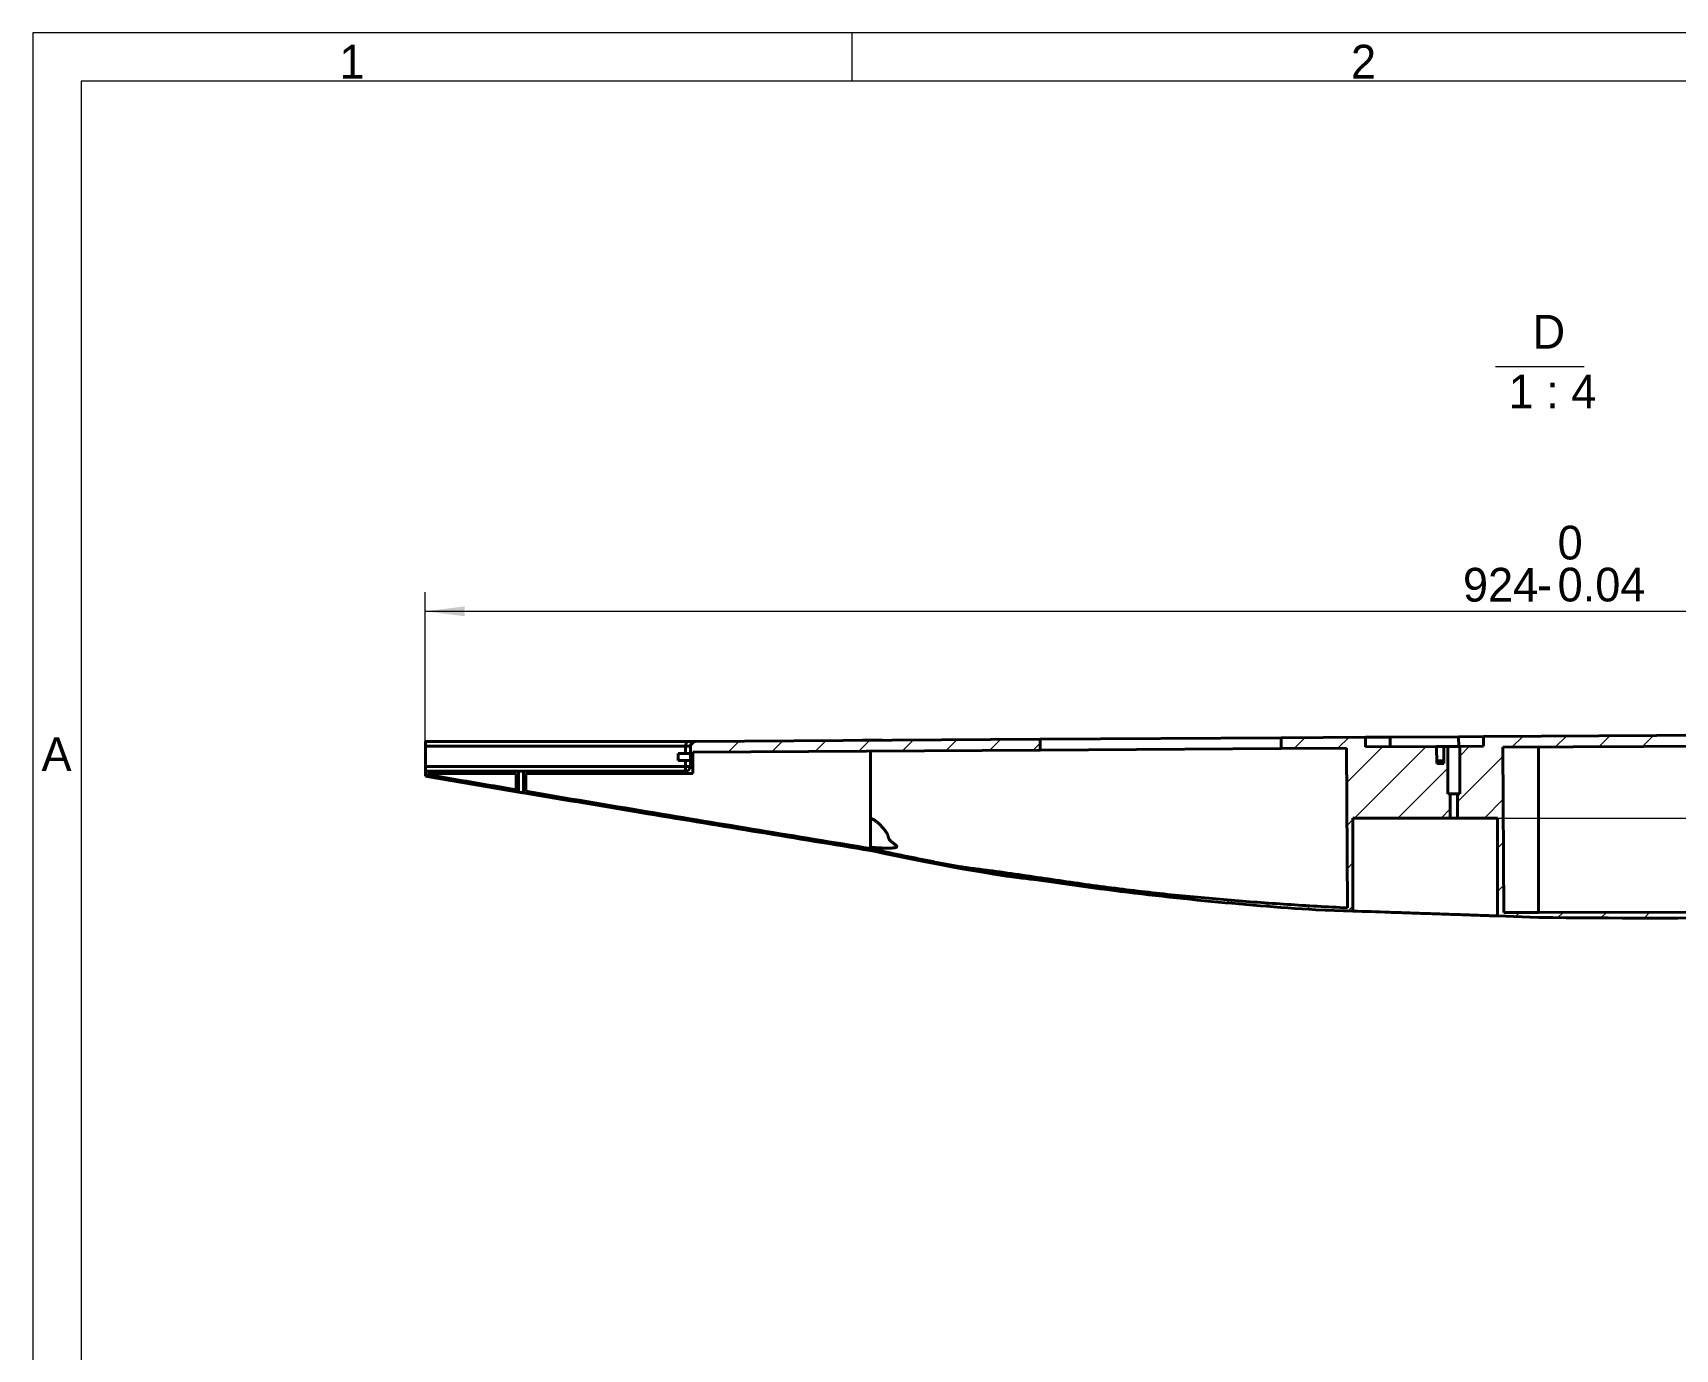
# Model space of a CAD drawing. Header units: millimetres. Extents: x 40 to 840, y 0 to 594.
# Drawn here: x 40 to 380.8, y 320.8 to 594 of the extents above; entities that cross this region are included whole.
import ezdxf

# ---------------------------------------------------------------- set-up
doc = ezdxf.new("R2010")
doc.units = ezdxf.units.MM
doc.header["$LTSCALE"] = 2
for name, color, linetype, lineweight in [('1轮廓实线层', 7, 'Continuous', 40), ('2细线层', 4, 'Continuous', 18), ('5剖面线层', 2, 'Continuous', 18), ('6文字层', 3, 'Continuous', 18)]:
    doc.layers.add(name, color=color, linetype=linetype, lineweight=lineweight)
doc.styles.add('SLDTEXTSTYLE0', font='')
doc.styles.get('SLDTEXTSTYLE0').set_extended_font_data('汉仪长仿宋体')
doc.dimstyles.new('SLDDIMSTYLE0', dxfattribs={"dimtxt": 7, "dimasz": 8.16, "dimexe": 0, "dimexo": 0.0625, "dimgap": 1.75, "dimtad": 1, "dimlfac": 2, "dimrnd": 1e-09, "dimzin": 12, "dimdsep": 46, "dimtxsty": 'SLDTEXTSTYLE0', "dimcen": 0.09, "dimdle": 16.32, "dimadec": 0, "dimazin": 3, "dimtfac": 1, "dimtmove": 0, "dimatfit": 0, "dimfxl": 1, "dimfrac": 2, "dimtolj": 1, "dimarcsym": 0})
doc.dimstyles.new('SLDDIMSTYLE3', dxfattribs={"dimtxt": 7, "dimasz": 8.16, "dimexe": 0, "dimexo": 0.0625, "dimgap": 1.75, "dimtad": 1, "dimlfac": 2, "dimrnd": 1e-09, "dimzin": 12, "dimdsep": 46, "dimtxsty": 'SLDTEXTSTYLE0', "dimcen": 0.09, "dimdle": 16.32, "dimadec": 0, "dimazin": 3, "dimtfac": 1, "dimtofl": 0, "dimtmove": 0, "dimatfit": 3, "dimfxl": 1, "dimfrac": 2, "dimtolj": 1, "dimarcsym": 0})
pattern_1 = [(45, (0, 0), (-4.49013, 4.49013), [])]

# ---------------------------------------------------------------- blocks, each defined once
blk = doc.blocks.new('*X24')
at = {"layer": '2细线层', "linetype": 'Continuous', "lineweight": 0}
for points in [[(121.45, 473.94), (129.61, 472.92), (129.61, 474.96)], [(583.45, 473.94), (575.29, 474.96), (575.29, 472.92)]]:
    blk.add_hatch(color=4, dxfattribs=at).paths.add_polyline_path(points, flags=0)
at = {"layer": '2细线层', "color": 4, "linetype": 'Continuous', "lineweight": 0}
for p, q in [((121.45, 445.95), (121.45, 477.94)), ((583.45, 453.86), (583.45, 477.94)), ((121.45, 473.94), (583.45, 473.94))]:
    blk.add_line(p, q, dxfattribs=at)
at = {"layer": '2细线层', "color": 4, "linetype": 'Continuous', "lineweight": 0, "char_height": 7, "attachment_point": 1, "style": 'SLDTEXTSTYLE0'}
for s, insert, width in [('0', (356.43, 491.7), 4.8864), ('924', (336.78, 482.96), 19.2936), ('0.04', (356.43, 482.99), 26.3518), ('-', (352.12, 482.99), 8.4349)]:
    blk.add_mtext(s, dxfattribs=dict(at, insert=insert, width=width))
blk = doc.blocks.new('*X25')
at = {"layer": '2细线层', "linetype": 'Continuous', "lineweight": 0}
for points in [[(601.53, 453.59), (602.55, 461.75), (600.52, 461.75)], [(601.53, 431.04), (600.52, 422.88), (602.55, 422.88)]]:
    blk.add_hatch(color=4, dxfattribs=at).paths.add_polyline_path(points, flags=0)
at = {"layer": '2细线层', "color": 4, "linetype": 'Continuous', "lineweight": 0}
for p, q in [((601.53, 453.59), (601.53, 466.29)), ((583.2, 453.59), (605.53, 453.59)), ((601.53, 431.04), (601.53, 453.59)), ((343.95, 431.04), (605.53, 431.04)), ((601.53, 431.04), (601.53, 418.34))]:
    blk.add_line(p, q, dxfattribs=at)
at = {"layer": '2细线层', "color": 4, "linetype": 'Continuous', "lineweight": 0, "insert": (592.51, 433.1), "char_height": 7, "width": 33.4681, "attachment_point": 1, "rotation": 90, "style": 'SLDTEXTSTYLE0'}
blk.add_mtext('45.09', dxfattribs=at)
blk = doc.blocks.new('SW_NOTE_0')
at = {"layer": '6文字层', "color": 0, "linetype": 'Continuous', "lineweight": 0}
blk.add_line((-7.67, -1.71), (10.73, -1.71), dxfattribs=at)
at = {"layer": '6文字层', "color": 0, "linetype": 'Continuous', "lineweight": 0, "char_height": 7, "attachment_point": 2, "style": 'SLDTEXTSTYLE0'}
for s, insert, width in [('D', (3.39, 9.02), 5.9335), (' 1 : 4', (2.83, -3.4), 41.4765)]:
    blk.add_mtext(s, dxfattribs=dict(at, insert=insert, width=width))

msp = doc.modelspace()

# ---------------------------------------------------------------- hatches: boundary and pattern name
at = {"layer": '5剖面线层'}
h = msp.add_hatch(dxfattribs=at)
h.set_pattern_fill('ANSI31', color=256, style=0, pattern_type=0)
h.set_pattern_definition(pattern_1)
edge = h.paths.add_edge_path(flags=0)
edge.add_spline(control_points=[(213.8534, 424.2997), (229.1837, 421.1927), (259.8828, 416.0389), (290.7837, 412.989), (306.2534, 411.9942)], knot_values=[0, 0, 0, 0, 46.8257202, 93.28753495, 93.28753495, 93.28753495, 93.28753495], weights=[1, 1, 1, 1, 1], degree=3, periodic=0)
edge.add_line((306.2534, 411.9942), (313.9534, 411.7306))
edge.add_line((313.9534, 411.7306), (313.9534, 431.0417))
edge.add_line((313.9534, 431.0417), (334.1378, 431.0417))
edge.add_line((334.1378, 431.0417), (334.1378, 436.0417))
edge.add_line((334.1378, 436.0417), (333.6378, 436.0417))
edge.add_line((333.6378, 436.0417), (333.6378, 445.8968))
edge.add_line((333.6378, 445.8968), (332.8125, 445.8918))
edge.add_line((332.8125, 445.8918), (332.8341, 442.3419))
edge.add_line((332.8341, 442.3419), (331.3341, 442.3328))
edge.add_line((331.3341, 442.3328), (331.3125, 445.8827))
edge.add_line((331.3125, 445.8827), (316.5503, 445.7931))
edge.add_line((316.5503, 445.7931), (316.5382, 447.793))
edge.add_line((316.5382, 447.793), (299.0329, 447.6867))
edge.add_line((299.0329, 447.6867), (299.0466, 445.4368))
edge.add_line((299.0466, 445.4368), (312.588, 445.519))
edge.add_line((312.588, 445.519), (312.7892, 412.3882))
edge.add_spline(control_points=[(312.7892, 412.3882), (303.87, 412.839), (294.9558, 413.4245), (286.0583, 414.1921), (278.2121, 414.8689), (270.3761, 415.6919), (262.5673, 416.7135), (254.7603, 417.7349), (246.9874, 419.0052), (239.1822, 420.0405), (235.2769, 420.5585), (231.3703, 421.0983), (227.5031, 421.8496), (223.6385, 422.6003), (219.7835, 423.4013), (215.9372, 424.2408), (215.2423, 424.3925), (214.5477, 424.5455), (213.8534, 424.6997)], knot_values=[0, 0, 0, 0, 26.79770691, 26.79770691, 26.79770691, 50.42816111, 50.42816111, 50.42816111, 74.04848234, 74.04848234, 74.04848234, 85.86901694, 85.86901694, 85.86901694, 97.67388352, 97.67388352, 97.67388352, 99.80643858, 99.80643858, 99.80643858, 99.80643858], weights=[1, 1, 1, 1, 1, 1, 1, 1, 1, 1, 1, 1, 1, 1, 1, 1, 1, 1, 1], degree=3, periodic=0)
edge.add_spline(control_points=[(213.8534, 424.6997), (198.4496, 427.2209), (174.5486, 431.17), (150.7408, 435.1606), (142.2934, 436.5837)], knot_values=[0, 0, 0, 0, 46.79241198, 72.54014407, 72.54014407, 72.54014407, 72.54014407], weights=[1, 1, 1, 1, 1], degree=3, periodic=0)
edge.add_line((142.2934, 436.5837), (142.2934, 440.2561))
edge.add_line((142.2934, 440.2561), (176.9534, 440.2561))
edge.add_line((176.9534, 440.2561), (176.9534, 444.6955))
edge.add_line((176.9534, 444.6955), (249.0475, 445.1332))
edge.add_line((249.0475, 445.1332), (249.0338, 447.3832))
edge.add_line((249.0338, 447.3832), (177.4474, 446.9485))
edge.add_arc((177.4534, 445.9485), 1, 90.347877, 180)
edge.add_line((176.4534, 445.9485), (176.4534, 441.7561))
edge.add_arc((175.4534, 441.7561), 1, 270, 360, ccw=False)
edge.add_line((175.4534, 440.7561), (141.7934, 440.7561))
edge.add_line((141.7934, 440.7561), (141.7934, 436.2679))
edge.add_spline(control_points=[(141.7934, 436.2679), (150.4074, 434.8165), (174.3812, 430.7976), (198.4496, 426.8209), (213.8534, 424.2997)], knot_values=[0, 0, 0, 0, 26.25539279, 73.047191, 73.047191, 73.047191, 73.047191], weights=[1, 1, 1, 1, 1], degree=3, periodic=0)
h = msp.add_hatch(dxfattribs=at)
h.set_pattern_fill('ANSI31', color=256, style=0, pattern_type=0)
h.set_pattern_definition(pattern_1)
edge = h.paths.add_edge_path(flags=0)
edge.add_line((335.6378, 436.0417), (335.6378, 431.0417))
edge.add_line((335.6378, 431.0417), (343.9534, 431.0417))
edge.add_line((343.9534, 431.0417), (343.9534, 410.7047))
edge.add_line((343.9534, 410.7047), (352.4534, 410.414))
edge.add_spline(control_points=[(352.4534, 410.414), (367.8554, 410.2324), (398.8017, 410.2254), (429.4554, 410.9244), (444.8534, 411.4521)], knot_values=[0, 0, 0, 0, 46.09427054, 92.413995, 92.413995, 92.413995, 92.413995], weights=[1, 1, 1, 1, 1], degree=3, periodic=0)
edge.add_line((444.8534, 411.4521), (444.8534, 411.702))
edge.add_line((444.8534, 411.702), (352.4534, 411.414))
edge.add_spline(control_points=[(352.4534, 411.414), (350.0675, 411.4063), (347.6815, 411.4112), (345.2956, 411.4285)], knot_values=[0, 0, 0, 0, 7.15789694, 7.15789694, 7.15789694, 7.15789694], weights=[1, 1, 1, 1], degree=3, periodic=0)
edge.add_line((345.2956, 411.4285), (345.0874, 445.7163))
edge.add_line((345.0874, 445.7163), (444.8534, 446.3221))
edge.add_line((444.8534, 446.3221), (444.8534, 448.0721))
edge.add_line((444.8534, 448.0721), (444.2861, 448.0687))
edge.add_line((444.2861, 448.0687), (444.283, 448.5687))
edge.add_line((444.283, 448.5687), (413.5311, 448.3819))
edge.add_line((413.5311, 448.3819), (413.5342, 447.8819))
edge.add_line((413.5342, 447.8819), (409.2843, 447.8561))
edge.add_line((409.2843, 447.8561), (409.2813, 448.3561))
edge.add_line((409.2813, 448.3561), (401.0314, 448.306))
edge.add_line((401.0314, 448.306), (401.0344, 447.8061))
edge.add_line((401.0344, 447.8061), (396.7845, 447.7803))
edge.add_line((396.7845, 447.7803), (396.7815, 448.2802))
edge.add_line((396.7815, 448.2802), (341.0377, 447.9418))
edge.add_line((341.0377, 447.9418), (341.0499, 445.9418))
edge.add_line((341.0499, 445.9418), (336.1378, 445.912))
edge.add_line((336.1378, 445.912), (336.1378, 436.0417))
edge.add_line((336.1378, 436.0417), (335.6378, 436.0417))
h = msp.add_hatch(dxfattribs=at)
h.set_pattern_fill('ANSI31', color=256, style=0, pattern_type=0)
h.set_pattern_definition(pattern_1)
edge = h.paths.add_edge_path(flags=0)
edge.add_line((140.7937, 436.4364), (140.7937, 440.7561))
edge.add_line((140.7937, 440.7561), (121.4534, 440.7561))
edge.add_line((121.4534, 440.7561), (121.4534, 439.709))
edge.add_spline(control_points=[(121.4534, 439.709), (127.9013, 438.6138), (134.3467, 437.5231), (140.7937, 436.4364)], knot_values=[0, 0, 0, 0, 19.61516236, 19.61516236, 19.61516236, 19.61516236], weights=[1, 1, 1, 1], degree=3, periodic=0)
edge = h.paths.add_edge_path(flags=0)
edge.add_line((121.9534, 440.0241), (121.9534, 440.2561))
edge.add_line((121.9534, 440.2561), (140.2937, 440.2561))
edge.add_line((140.2937, 440.2561), (140.2937, 436.9207))
edge.add_spline(control_points=[(140.2937, 436.9207), (134.1801, 437.9514), (128.0678, 438.9857), (121.9534, 440.0241)], knot_values=[0, 0, 0, 0, 18.6009466, 18.6009466, 18.6009466, 18.6009466], weights=[1, 1, 1, 1], degree=3, periodic=0)

# ---------------------------------------------------------------- linework, layer by layer
at = {"layer": '1轮廓实线层', "linetype": 'Continuous', "lineweight": 40}
for p, q in [((176.9534, 446.9455), (121.4534, 446.9455)), ((121.4534, 446.9455), (121.4534, 445.9455)), ((249.0338, 447.3832), (177.4474, 446.9485)), ((249.0338, 447.3832), (299.0329, 447.6867)), ((249.0338, 447.3832), (249.0475, 445.1332)), ((316.5382, 447.793), (299.0329, 447.6867)), ((299.0466, 445.4368), (299.0329, 447.6867)), ((316.5382, 447.793), (321.6881, 447.8243)), ((316.5382, 447.793), (316.5503, 445.7931)), ((321.6881, 447.8243), (335.8878, 447.9105)), ((321.7002, 445.8243), (321.6881, 447.8243)), ((335.8878, 447.9105), (341.0377, 447.9418)), ((335.8999, 445.9106), (335.8878, 447.9105)), ((396.7815, 448.2802), (341.0377, 447.9418)), ((341.0499, 445.9418), (341.0377, 447.9418)), ((121.4534, 445.9455), (121.4534, 441.7561)), ((121.4534, 445.9455), (175.4624, 445.9455)), ((176.4534, 444.4447), (173.9534, 444.4447)), ((173.9534, 443.6947), (173.9534, 444.4447)), ((173.9534, 442.9447), (173.9534, 443.6947)), ((175.4534, 444.4447), (175.4534, 445.9364)), ((176.4534, 445.9485), (176.4534, 441.7561)), ((176.9534, 444.6955), (249.0475, 445.1332)), ((176.9534, 444.6955), (176.9534, 440.2561)), ((213.8534, 435.2997), (213.8534, 444.9195)), ((299.0466, 445.4368), (249.0475, 445.1332)), ((299.0466, 445.4368), (312.588, 445.519)), ((312.588, 445.519), (312.7892, 412.3882)), ((331.3125, 445.8827), (316.5503, 445.7931)), ((331.3125, 445.8827), (332.8125, 445.8918)), ((331.3125, 445.8827), (331.3341, 442.3328)), ((333.6378, 445.8968), (332.8125, 445.8918)), ((332.8341, 442.3419), (332.8125, 445.8918)), ((333.6378, 445.8968), (334.8878, 445.9044)), ((333.6378, 445.8968), (333.6378, 436.0417)), ((334.8878, 445.9044), (336.1378, 445.912)), ((341.0499, 445.9418), (336.1378, 445.912)), ((336.1378, 436.0417), (336.1378, 445.912)), ((345.0874, 445.7163), (444.8534, 446.3221)), ((345.2956, 411.4285), (345.0874, 445.7163)), ((352.4534, 445.7611), (352.4534, 432.2083)), ((121.4534, 441.7561), (121.4534, 440.7561)), ((175.4534, 441.7561), (121.4534, 441.7561)), ((121.4534, 439.709), (121.4534, 440.7561)), ((121.4534, 440.7561), (140.7937, 440.7561)), ((121.9534, 440.2561), (140.2937, 440.2561)), ((121.9534, 440.2561), (121.9534, 440.0241)), ((140.2937, 440.2561), (140.2937, 436.9207)), ((140.7937, 440.7561), (140.7937, 436.4364)), ((141.2935, 440.7561), (140.7937, 440.7561)), ((141.7934, 440.7561), (141.2935, 440.7561)), ((141.7934, 436.2679), (141.7934, 440.7561)), ((141.7934, 440.7561), (175.4534, 440.7561)), ((142.2934, 436.5837), (142.2934, 440.2561)), ((142.2934, 440.2561), (176.9534, 440.2561)), ((173.9534, 442.9447), (176.4534, 442.9447)), ((175.4534, 441.7561), (175.4534, 442.9447)), ((176.4534, 441.7561), (175.4534, 441.7561)), ((175.4534, 440.7561), (175.4534, 441.7561)), ((332.8307, 442.8919), (331.3307, 442.8828)), ((331.3307, 442.8828), (331.3341, 442.3328)), ((332.8341, 442.3419), (331.3341, 442.3328)), ((332.8341, 442.3419), (332.8307, 442.8919)), ((213.8534, 435.2997), (213.8534, 430.2976)), ((333.6378, 436.0417), (334.1378, 436.0417)), ((334.1378, 436.0417), (334.1378, 431.0417)), ((334.8878, 436.0417), (334.1378, 436.0417)), ((335.6378, 436.0417), (334.8878, 436.0417)), ((335.6378, 436.0417), (336.1378, 436.0417)), ((335.6378, 431.0417), (335.6378, 436.0417)), ((213.8534, 430.2976), (213.8534, 428.2855)), ((313.9534, 411.7306), (313.9534, 431.0417)), ((313.9534, 431.0417), (334.1378, 431.0417)), ((334.8878, 431.0417), (334.1378, 431.0417)), ((335.6378, 431.0417), (334.8878, 431.0417)), ((335.6378, 431.0417), (343.9534, 431.0417)), ((343.9534, 431.0417), (343.9534, 410.7047)), ((352.4534, 432.2083), (352.4534, 413.6611)), ((213.8534, 427.3346), (213.8534, 425.3823)), ((213.8534, 425.3823), (213.8534, 424.7518)), ((213.8534, 424.7518), (213.8534, 424.7131)), ((352.4534, 413.6611), (352.4534, 412.7605)), ((352.4534, 412.7605), (352.4534, 411.414)), ((306.2534, 411.994), (313.9534, 411.7306)), ((343.9534, 410.7047), (352.4534, 410.414)), ((352.4534, 411.414), (444.8534, 411.702))]:
    msp.add_line(p, q, dxfattribs=at)
msp.add_lwpolyline([(213.8531, 424.2997), (214.2197, 424.2214), (214.8409, 424.0863), (215.2606, 423.9946), (215.7612, 423.8853), (217.0192, 423.6131), (218.7659, 423.2427), (220.7468, 422.8333), (222.8339, 422.4122), (224.9306, 421.9966), (228.1914, 421.3645), (231.3649, 420.7757), (233.6791, 420.3691), (235.8905, 419.996), (237.9762, 419.6504), (239.4441, 419.4061), (240.8189, 419.1772), (242.0909, 418.9751), (243.2514, 418.8153), (244.3039, 418.6818), (245.2617, 418.5662), (246.1382, 418.4632), (246.9469, 418.3681), (248.4151, 418.1857), (249.7746, 417.9955)], dxfattribs=at)
for centre, start, end in [((177.4534, 445.9485), 90.347877, 180), ((175.4534, 441.7561), 270, 0)]:
    msp.add_arc(centre, 1, start, end, dxfattribs=at)
for points, knots in [([(176.0804, 446.9402), (176.0597, 446.94), (176.0204, 446.9397), (175.965, 446.9384), (175.9163, 446.9363), (175.8566, 446.9321), (175.7889, 446.9219), (175.7309, 446.8991), (175.6872, 446.8637), (175.6437, 446.8031), (175.6051, 446.6989), (175.5765, 446.5678), (175.5569, 446.4492), (175.5433, 446.3582), (175.5313, 446.2709), (175.5205, 446.1931), (175.5106, 446.1257), (175.501, 446.0692), (175.4919, 446.0232), (175.4826, 445.9881), (175.4743, 445.9623), (175.4658, 445.9503), (175.4624, 445.9455)], [0, 0, 0, 0, 0.04929063, 0.0939342, 0.13435674, 0.17109342, 0.25144442, 0.34188618, 0.41867451, 0.512357, 0.68188722, 0.85152468, 0.93635784, 1.02176963, 1.09638894, 1.16102674, 1.21604506, 1.261874, 1.2989637, 1.32776422, 1.34875265, 1.36260627, 1.36260627, 1.36260627, 1.36260627]), ([(176.0804, 446.9402), (176.1125, 446.9404), (176.1765, 446.9408), (176.27, 446.9414), (176.3612, 446.9419), (176.45, 446.9425), (176.5365, 446.943), (176.6802, 446.9439), (176.8693, 446.945), (177.0768, 446.9463), (177.2434, 446.9473), (177.3489, 446.9479), (177.4096, 446.9483), (177.4415, 446.9485), (177.4454, 446.9485), (177.4474, 446.9485)], [0, 0, 0, 0, 0.05582705, 0.11135893, 0.16673852, 0.22210988, 0.27761712, 0.33340332, 0.50840441, 0.6835499, 0.85855002, 1.03369464, 1.14488883, 1.25560214, 1.36698817, 1.36698817, 1.36698817, 1.36698817]), ([(175.4534, 445.9364), (175.5345, 445.9374), (175.6923, 445.9392), (175.9088, 445.9417), (176.0914, 445.9438), (176.2735, 445.946), (176.4048, 445.9477), (176.4243, 445.9481), (176.4304, 445.9482)], [0, 0, 0, 0, 0.16730569, 0.325428445, 0.474361325, 0.614097832, 0.864906545, 0.977007799, 0.977007799, 0.977007799, 0.977007799]), ([(141.2935, 436.3522), (141.2279, 436.3632), (141.1635, 436.3741), (141.0428, 436.3944), (140.9875, 436.4037), (140.8949, 436.4193), (140.8573, 436.4257), (140.807, 436.4342), (140.7937, 436.4364), (140.7937, 436.4364)], [0, 0, 0, 0, 0.12671955, 0.12671955, 0.253439101, 0.253439101, 0.380158651, 0.380158651, 0.506878201, 0.506878201, 0.506878201, 0.506878201]), ([(141.7934, 436.2679), (141.7934, 436.2679), (141.7803, 436.2701), (141.7297, 436.2787), (141.6927, 436.2849), (141.5523, 436.3086), (141.4246, 436.3301), (141.2935, 436.3522)], [0, 0, 0, 0, 0.126748362, 0.126748362, 0.253496723, 0.253496723, 0.506993446, 0.506993446, 0.506993446, 0.506993446]), ([(141.7934, 436.2679), (150.4074, 434.8165), (174.3812, 430.7976), (198.4496, 426.8209), (213.8534, 424.2997)], [0, 0, 0, 0, 26.25539092, 73.04718582, 73.04718582, 73.04718582, 73.04718582]), ([(213.8534, 424.6997), (198.4496, 427.2209), (174.5486, 431.17), (150.7408, 435.1606), (142.2934, 436.5837)], [0, 0, 0, 0, 46.79240867, 72.54013892, 72.54013892, 72.54013892, 72.54013892]), ([(213.8534, 430.2976), (213.8606, 430.3573), (213.8736, 430.4657), (213.8964, 430.6125), (213.9194, 430.7254), (213.9412, 430.8013), (213.9627, 430.8465), (213.9817, 430.8747), (214.0106, 430.8934), (214.0546, 430.9009), (214.1166, 430.8869), (214.2022, 430.8507), (214.3156, 430.791), (214.4857, 430.688), (214.6981, 430.5494), (214.9401, 430.3815), (215.1704, 430.2097), (215.3956, 430.0295), (215.6099, 429.8443), (215.8826, 429.5845), (216.1839, 429.2424), (216.5275, 428.8294), (216.8049, 428.4823), (217.011, 428.2128), (217.1549, 428.0092), (217.2742, 427.812), (217.3712, 427.6165), (217.4427, 427.4158), (217.4891, 427.238), (217.5302, 427.0791), (217.5692, 426.9545), (217.6219, 426.8081), (217.6896, 426.6541), (217.7821, 426.4952), (217.9212, 426.3476), (218.0676, 426.2218), (218.2086, 426.1098), (218.3224, 426.0221), (218.4412, 425.935), (218.559, 425.8503), (218.6691, 425.7691), (218.79, 425.6783), (218.9175, 425.5758), (219.0481, 425.4604), (219.158, 425.3517), (219.2736, 425.2113), (219.3268, 425.0574), (219.1931, 424.9349), (218.9441, 424.867), (218.6486, 424.8278), (218.2511, 424.8028), (217.74, 424.792), (217.1721, 424.7946), (216.5864, 424.8062), (216.0098, 424.8246), (215.4031, 424.8517), (214.9361, 424.8788), (214.6207, 424.9), (214.4697, 424.9108), (214.3314, 424.9214), (214.2083, 424.9313), (214.1038, 424.9404), (214.0214, 424.9481), (213.9621, 424.9544), (213.9168, 424.9597), (213.884, 424.9675), (213.8639, 424.9786), (213.8559, 424.9915), (213.8537, 425.0077), (213.8509, 425.0369), (213.8515, 425.0948), (213.853, 425.1753), (213.8541, 425.2761), (213.8537, 425.3442), (213.8534, 425.3825)], [0, 0, 0, 0, 0.15833389, 0.28727461, 0.3867346, 0.45681331, 0.4900414, 0.51523494, 0.54253365, 0.5722626, 0.61798104, 0.68678362, 0.78786155, 0.91541266, 1.15088555, 1.38154559, 1.60775336, 1.82988546, 2.06770762, 2.28713435, 2.74422832, 3.20072703, 3.65850565, 3.90942978, 4.11584774, 4.34915432, 4.57347256, 4.774689, 5.03053071, 5.19102947, 5.34337444, 5.48774018, 5.74181307, 5.94488856, 6.13825749, 6.40185391, 6.55369725, 6.70620141, 6.85894937, 7.02237268, 7.17482123, 7.31609306, 7.54356917, 7.77341836, 8.01439476, 8.23107498, 8.71040715, 9.14523742, 9.41945593, 9.72192213, 10.06144414, 10.48302966, 10.97807534, 11.39866881, 11.84247336, 12.3118147, 12.80817599, 12.93684224, 13.05587223, 13.16532785, 13.26527134, 13.34925626, 13.41538238, 13.4637861, 13.49472244, 13.5272967, 13.56409025, 13.60875988, 13.65509527, 13.72297327, 13.8862246, 14.18013784, 14.37973455, 14.63727789, 14.63727789, 14.63727789, 14.63727789]), ([(213.8534, 427.3346), (213.8526, 427.3764), (213.8507, 427.4687), (213.85, 427.6244), (213.8503, 427.7406), (213.8505, 427.8034)], [0, 0, 0, 0, 0.128814942, 0.28499103, 0.4688423, 0.4688423, 0.4688423, 0.4688423]), ([(213.8534, 424.6997), (217.9153, 423.7975), (221.9862, 422.9375), (227.0884, 421.9291), (228.1097, 421.731), (229.6423, 421.4393), (230.1532, 421.3425), (230.9201, 421.2005), (231.1758, 421.1538), (231.6874, 421.061), (231.9431, 421.0141), (232.4551, 420.9241), (232.7114, 420.8815), (233.2256, 420.8058), (233.4834, 420.772), (234.2564, 420.6699), (234.7722, 420.604), (236.3199, 420.4098), (237.3517, 420.2802), (240.4447, 419.8766), (242.504, 419.5889), (246.6198, 418.9934), (248.6764, 418.6868), (252.7904, 418.0786), (254.8478, 417.7771), (258.9654, 417.1944), (261.0258, 416.9132), (267.2121, 416.1106), (271.3422, 415.6299), (279.6129, 414.7662), (283.7537, 414.3817), (292.0418, 413.6904), (296.1884, 413.3839), (304.4857, 412.8383), (308.6365, 412.5981), (312.7892, 412.3882)], [0, 0, 0, 0, 12.47610299, 12.47610299, 15.59512874, 15.59512874, 17.15464161, 17.15464161, 17.93439805, 17.93439805, 18.71415449, 18.71415449, 19.49391092, 19.49391092, 20.27366736, 20.27366736, 21.83318023, 21.83318023, 24.95220598, 24.95220598, 31.19025748, 31.19025748, 37.42830897, 37.42830897, 43.66636047, 43.66636047, 49.90441196, 49.90441196, 62.38051495, 62.38051495, 74.85661794, 74.85661794, 87.33272093, 87.33272093, 99.80882392, 99.80882392, 99.80882392, 99.80882392]), ([(213.8534, 424.2997), (229.1837, 421.1927), (259.8828, 416.0389), (290.7837, 412.989), (306.2534, 411.9942)], [0, 0, 0, 0, 46.82347315, 93.2830583, 93.2830583, 93.2830583, 93.2830583]), ([(343.9534, 410.7047), (343.9534, 410.7047), (343.941, 410.7052), (343.9015, 410.7067), (343.8746, 410.7077), (343.7872, 410.7109), (343.7182, 410.7135), (343.5082, 410.7214), (343.3585, 410.7269), (343.0553, 410.7381), (342.9023, 410.7438), (342.5947, 410.7551), (342.4401, 410.7607), (341.9748, 410.7777), (341.6627, 410.789), (341.0362, 410.8117), (340.7215, 410.823), (339.7771, 410.8567), (339.1472, 410.879), (337.8873, 410.9231), (337.2571, 410.945), (335.3663, 411.0103), (334.1054, 411.0533), (331.583, 411.1386), (330.3212, 411.1809), (327.7991, 411.2653), (326.5387, 411.3073), (324.0187, 411.3914), (322.7591, 411.4335), (318.9819, 411.56), (316.4661, 411.6447), (313.9534, 411.7306)], [0, 0, 0, 0, 0.11725606, 0.11725606, 0.23451213, 0.23451213, 0.46902426, 0.46902426, 0.93804852, 0.93804852, 1.40707278, 1.40707278, 1.87609704, 1.87609704, 2.81414556, 2.81414556, 3.75219408, 3.75219408, 5.62829112, 5.62829112, 7.50438816, 7.50438816, 11.25658224, 11.25658224, 15.00877632, 15.00877632, 18.7609704, 18.7609704, 22.51316448, 22.51316448, 30.01755264, 30.01755264, 30.01755264, 30.01755264]), ([(352.4534, 410.414), (367.8554, 410.2324), (398.8017, 410.2254), (429.4554, 410.9244), (444.8534, 411.4521)], [0, 0, 0, 0, 46.0940161, 92.41348489, 92.41348489, 92.41348489, 92.41348489])]:
    msp.add_open_spline(points, degree=3, knots=knots, dxfattribs=at)
for points in [[(211.6405, 447.1561), (212.3781, 447.1692), (213.1158, 447.1825), (213.8534, 447.196)], [(213.8534, 447.196), (214.653, 447.1919), (215.4527, 447.188), (216.2526, 447.1843)], [(175.4624, 445.9455), (175.4594, 445.9425), (175.4564, 445.9394), (175.4534, 445.9364)], [(121.4534, 439.709), (127.9013, 438.6138), (134.3467, 437.5231), (140.7937, 436.4364)], [(140.2937, 436.9207), (134.1801, 437.9514), (128.0678, 438.9857), (121.9534, 440.0241)], [(213.8505, 427.8034), (213.8515, 427.9585), (213.8524, 428.1193), (213.8534, 428.2855)], [(345.2956, 411.4285), (347.6813, 411.4112), (350.0672, 411.4063), (352.4534, 411.4141)]]:
    msp.add_open_spline(points, degree=3, dxfattribs=at)
at = {"layer": '2细线层'}
for p, q in [((840, 594), (40, 594)), ((40, 594), (40, 0)), ((210, 584), (210, 594)), ((830, 584), (50, 584)), ((50, 584), (50, 10))]:
    msp.add_line(p, q, dxfattribs=at)

# ---------------------------------------------------------------- block references
at = {"layer": '6文字层', "color": 3, "linetype": 'Continuous', "lineweight": 0}
msp.add_blockref('SW_NOTE_0', (351.2172, 526.4455), dxfattribs=at)

# ---------------------------------------------------------------- texts
at = {"layer": '6文字层', "color": 3, "linetype": 'Continuous', "lineweight": 0, "char_height": 7, "attachment_point": 2, "style": 'SLDTEXTSTYLE0'}
for s, insert, width in [('1', (106.2359, 591.5235), 1.66759), ('2', (316.1497, 591.5235), 4.828255), ('A', (44.9231, 447.8036), 5.778393)]:
    msp.add_mtext(s, dxfattribs=dict(at, insert=insert, width=width))

# ---------------------------------------------------------------- dimensions: what is measured, and where the dimension line sits
at = {"layer": '2细线层', "color": 4, "linetype": 'Continuous', "lineweight": 0}
dim = msp.add_linear_dim(base=(583.4534, 473.9392), p1=(121.4534, 445.9455), p2=(583.4534, 453.8567), dimstyle='SLDDIMSTYLE3', override={"dimsah": 1, "dimtol": 1, "dimtp": 0, "dimtm": 0.04}, dxfattribs=at)
dim.commit()
dim.dimension.update_dxf_attribs({"geometry": '*X24', "text_midpoint": (352.7485, 473.9392), "dimtype": 160})
dim = msp.add_linear_dim(base=(601.5344, 453.5876), p1=(343.9534, 431.0417), p2=(583.2034, 453.5876), angle=90, dimstyle='SLDDIMSTYLE0', override={"dimsah": 1, "dimtzin": 12}, dxfattribs=at)
dim.commit()
dim.dimension.update_dxf_attribs({"geometry": '*X25', "text_midpoint": (601.5344, 442.2971), "dimtype": 160})

doc.saveas('drawing.dxf')
